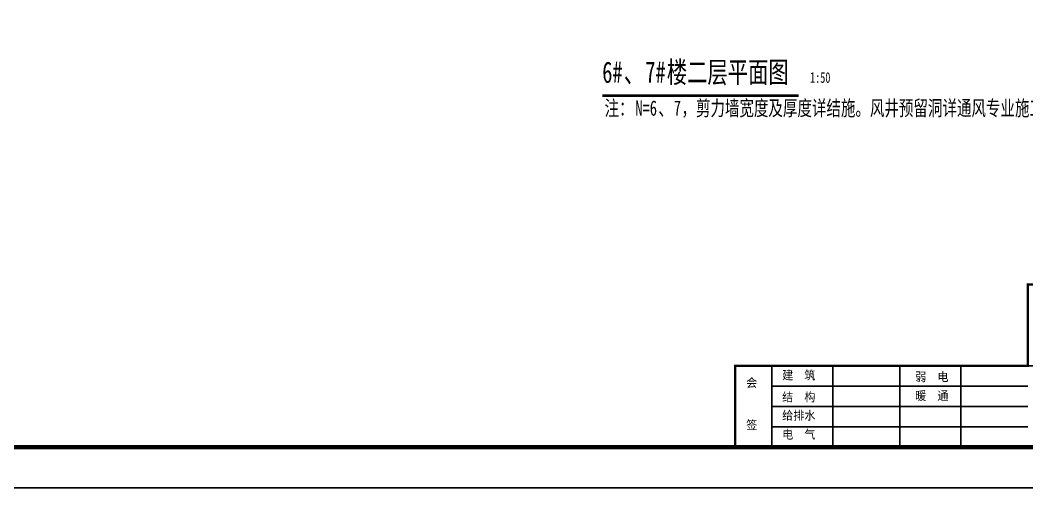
# Model space of a CAD drawing. Extents: x 718358 to 1668613, y -348838 to -159582.
# Drawn here: x 780568 to 792946, y -200981 to -195230 of the extents above; entities that cross this region are included whole.
import ezdxf

# ---------------------------------------------------------------- set-up
doc = ezdxf.new("R2010")
doc.units = 0
doc.header["$LTSCALE"] = 1000
for name, color, linetype in [('建-图框', 4, 'Continuous'), ('建-符号', 3, 'Continuous'), ('建-符号说明', 7, 'Continuous')]:
    doc.layers.add(name, color=color, linetype=linetype)
doc.styles.add('图框', font='')
doc.styles.add('黑体字', font='simhei.ttf', dxfattribs={"width": 0.7})
doc.styles.get('图框').set_extended_font_data('SimSun')

msp = doc.modelspace()

# ---------------------------------------------------------------- linework, layer by layer
at = {"layer": '建-图框'}
for p, q in [((789358.1, -199480.7), (789358.1, -200480.7)), ((789358.1, -199480.7), (801958.1, -199480.7)), ((789808.1, -199480.7), (789808.1, -200480.7)), ((790558.1, -200480.7), (790558.1, -199480.7)), ((791383.1, -200480.7), (791383.1, -199480.7)), ((792133.1, -200480.7), (792133.1, -199480.7)), ((789808.1, -199730.7), (792958.1, -199730.7)), ((789808.1, -199980.7), (792958.1, -199980.7)), ((789808.1, -200230.7), (792958.1, -200230.7)), ((789358.1, -200480.7), (801958.1, -200480.7))]:
    msp.add_line(p, q, dxfattribs=at)
msp.add_lwpolyline([(760408.1, -200980.7), (802458.1, -200980.7), (802458.1, -171280.7), (760408.1, -171280.7)], close=True, dxfattribs=at)
for points, const_width in [([(761658.1, -200480.7), (801958.1, -200480.7), (801958.1, -171780.7), (761658.1, -171780.7)], 50), ([(789358.1, -199480.7), (789358.1, -200480.7), (801958.1, -200480.7), (801958.1, -198480.7), (792958.1, -198480.7), (792958.1, -199480.7)], 30)]:
    msp.add_lwpolyline(points, close=True, dxfattribs=dict(at, const_width=const_width))
at = {"layer": '建-符号', "const_width": 35}
msp.add_lwpolyline([(787725.6, -196157.8), (790141.2, -196157.8)], dxfattribs=at)

# ---------------------------------------------------------------- texts
at = {"layer": '建-图框', "style": '图框', "oblique": 360, "width": 0.9442}
for s, height, p in [('建  筑', 105.98, (789936.9, -199648.8)), ('会', 106, (789494.1, -199741.7)), ('弱  电', 105.98, (791572.6, -199669.7)), ('结  构', 105.98, (789936.9, -199917.3)), ('暖  通', 105.98, (791572.6, -199901.4)), ('给排水', 105.98, (789936.9, -200144)), ('签', 106, (789494.1, -200262.7)), ('电  气', 105.98, (789936.9, -200377))]:
    msp.add_text(s, height=height, rotation=0, dxfattribs=at).set_placement(p)
at = {"layer": '建-符号说明', "style": '黑体字', "width": 0.7}
for s, height, p in [('6#', 261.39, (787725.6, -196000.7)), ('7#', 261.39, (788254.9, -196000.7)), ('楼二层平面图', 261.39, (788519.5, -196000.7)), ('、', 261.4, (787990.3, -196000.7)), ('1:50', 130.7, (790281.2, -196000.7)), ('，剪力墙宽度及厚度详结施。风井预留洞详通风专业施工图。', 186.709, (788698.6, -196404.5)), ('注：', 186.71, (787753.4, -196404.5)), ('N=6', 186.71, (788131.5, -196404.5)), ('7', 186.7, (788604, -196404.5)), ('、', 186.7, (788415, -196404.5))]:
    msp.add_text(s, height=height, dxfattribs=at).set_placement(p)

doc.saveas('drawing.dxf')
